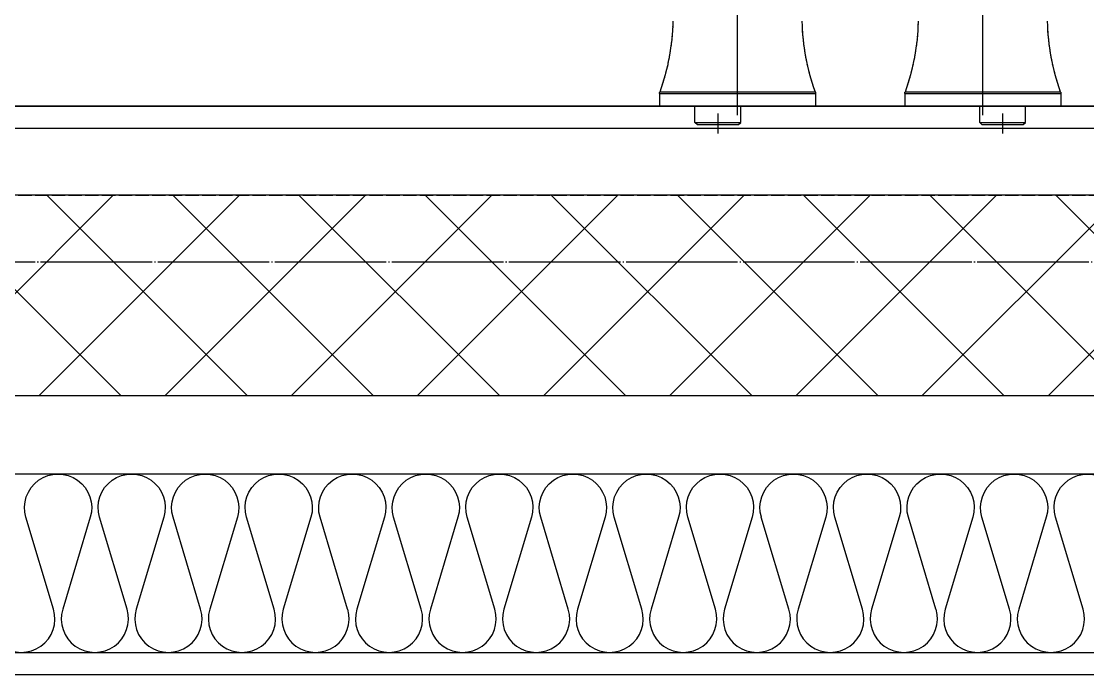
# Model space of a CAD drawing. Header units: millimetres. Extents: x 18456 to 179493, y -203649 to 469211.
# Drawn here: x 108323.5 to 108801.6, y 132678.9 to 132972 of the extents above; entities that cross this region are included whole.
import ezdxf

# ---------------------------------------------------------------- set-up
doc = ezdxf.new("R2010")
doc.units = ezdxf.units.MM
for name, pattern in [('X-평면도(기본형)$0$CEN', [52.5, 50, -1, 0.5, -1]), ('X-평면도(기본형)$0$HID2', [7.5, 6, -1.5]), ('X-평면도(기본형)$0$HIDDENX2', [0.75, 0.5, -0.25])]:
    doc.linetypes.add(name, pattern=pattern)
for name, color, linetype, true_color in [('X-평면도(기본형)$0$40HAT', 9, 'Continuous', 0x808080), ('X-평면도(기본형)$0$CEN', 1, 'X-평면도(기본형)$0$CEN', 0xff0000), ('X-평면도(기본형)$0$FIN', 9, 'Continuous', 0x808080), ('X-평면도(기본형)$0$FUR', 6, 'Continuous', 0xff00ff), ('X-평면도(기본형)$0$INS', 9, 'Continuous', 0x808080), ('X-평면도(기본형)$0$INSUL', 9, 'Continuous', 0x808080), ('X-평면도(기본형)$0$KITC', 6, 'Continuous', 0xff00ff), ('X-평면도(기본형)$0$MC', 7, 'Continuous', 0x7f7fff), ('X-평면도(기본형)$0$UIS', 7, 'X-평면도(기본형)$0$HID2', 0x000000), ('X-평면도(기본형)$0$W1', 2, 'Continuous', 0xffff00), ('X-평면도(기본형)$0$W2', 3, 'Continuous', 0x00ff00)]:
    doc.layers.add(name, color=color, linetype=linetype, true_color=true_color)

# ---------------------------------------------------------------- blocks, each defined once
blk = doc.blocks.new('X-평면도(기본형)$0$SB1703 1500')
at = {"layer": 'X-평면도(기본형)$0$FUR', "color": 8, "true_color": 0x808080}
for p, q in [((0, 420), (0, 490)), ((5.65, 490), (0, 490)), ((5.65, 420), (5.65, 490)), ((6.33, 489.88), (6.33, 420.11)), ((-8.3, 473.08), (-7.3, 474.08)), ((-7.3, 474.08), (0, 474.08)), ((-7.3, 453.58), (-7.3, 474.08)), ((-8.3, 454.58), (-8.3, 473.08)), ((-3.29, 463.83), (-12.3, 463.83)), ((-8.3, 454.58), (-7.3, 453.58)), ((-7.3, 453.58), (0, 453.58)), ((5.65, 420), (0, 420)), ((0, 310), (0, 380)), ((5.65, 380), (0, 380)), ((5.65, 310), (5.65, 380)), ((6.33, 379.88), (6.33, 310.11)), ((-8.3, 345.41), (-7.3, 346.41)), ((-8.3, 326.91), (-8.3, 345.41)), ((-7.3, 325.91), (-7.3, 346.41)), ((-7.3, 346.41), (0, 346.41)), ((-3.29, 336.16), (-12.3, 336.16)), ((-8.3, 326.91), (-7.3, 325.91)), ((-7.3, 325.91), (0, 325.91)), ((5.65, 310), (0, 310))]:
    blk.add_line(p, q, dxfattribs=at)
at = {"layer": 'X-평면도(기본형)$0$FUR', "color": 8, "linetype": 'X-평면도(기본형)$0$HIDDENX2', "ltscale": 2, "true_color": 0x808080}
for p, q in [((0, 420), (0, 490)), ((5.65, 490), (0, 490)), ((5.65, 420), (5.65, 490)), ((6.33, 489.88), (6.33, 420.11)), ((-8.3, 473.08), (-7.3, 474.08)), ((-7.3, 474.08), (0, 474.08)), ((-7.3, 453.58), (-7.3, 474.08)), ((-8.3, 454.58), (-8.3, 473.08)), ((-3.29, 463.83), (-12.3, 463.83)), ((-8.3, 454.58), (-7.3, 453.58)), ((-4, 455), (44, 455)), ((-7.3, 453.58), (0, 453.58)), ((5.65, 420), (0, 420)), ((5.65, 380), (0, 380)), ((0, 310), (0, 380)), ((5.65, 310), (5.65, 380)), ((6.33, 379.88), (6.33, 310.11)), ((-8.3, 345.41), (-7.3, 346.41)), ((-8.3, 326.91), (-8.3, 345.41)), ((-7.3, 346.41), (0, 346.41)), ((-7.3, 325.91), (-7.3, 346.41)), ((-4, 345), (44, 345)), ((-3.29, 336.16), (-12.3, 336.16)), ((-8.3, 326.91), (-7.3, 325.91)), ((-7.3, 325.91), (0, 325.91)), ((5.65, 310), (0, 310))]:
    blk.add_line(p, q, dxfattribs=at)
at = {"layer": 'X-평면도(기본형)$0$FUR', "color": 1, "true_color": 0xff0000}
for p, q in [((-4, 455), (44, 455)), ((-4, 345), (44, 345))]:
    blk.add_line(p, q, dxfattribs=at)
at = {"layer": 'X-평면도(기본형)$0$FUR', "color": 8, "true_color": 0x808080}
for centre, radius, start, end in [((5.65, 488), 2, 70.1846, 90), ((40, 583.33), 99.33, 250.1846, 268.8691), ((40, 326.66), 99.33, 91.1309, 109.8154), ((5.65, 422), 2, 270, 289.8154), ((5.65, 378), 2, 70.1846, 90), ((40, 473.33), 99.33, 250.1846, 268.8691), ((40, 216.66), 99.33, 91.1309, 109.8154), ((5.65, 312), 2, 270, 289.8154)]:
    blk.add_arc(centre, radius, start, end, dxfattribs=at)
at = {"layer": 'X-평면도(기본형)$0$FUR', "color": 8, "linetype": 'X-평면도(기본형)$0$HIDDENX2', "ltscale": 2, "true_color": 0x808080}
for centre, radius, start, end in [((5.65, 488), 2, 70.1846, 90), ((40, 583.33), 99.33, 250.1846, 268.8691), ((40, 326.66), 99.33, 91.1309, 109.8154), ((5.65, 422), 2, 270, 289.8154), ((5.65, 378), 2, 70.1846, 90), ((40, 473.33), 99.33, 250.1846, 268.8691), ((40, 216.66), 99.33, 91.1309, 109.8154), ((5.65, 312), 2, 270, 289.8154)]:
    blk.add_arc(centre, radius, start, end, dxfattribs=at)
blk.add_open_spline([(0, 800), (0, 299.01), (0, 165.65), (0, 0)], degree=3, dxfattribs=at)
at = {"layer": 'X-평면도(기본형)$0$FUR'}
blk.add_open_spline([(0, 800), (0, 299.01), (0, 165.65), (0, 0)], degree=3, dxfattribs=at)
blk = doc.blocks.new('X-평면도(기본형)$0$ba15002200')
at = {"layer": 'X-평면도(기본형)$0$MC'}
blk.add_lwpolyline([(0, 2200), (1500, 2200), (1500, 0), (0, 0)], close=True, dxfattribs=at)
at = {"layer": 'X-평면도(기본형)$0$FUR'}
blk.add_blockref('X-평면도(기본형)$0$SB1703 1500', (0, 1400), dxfattribs=at)
blk = doc.blocks.new('U45 (X-평면도(기본형)$0$ins-l)')
at = {"layer": 'X-평면도(기본형)$0$INSUL', "color": 8, "true_color": 0x808080}
for p, q in [((2097.84, 24.24), (2082.39, 75.76)), ((2118.45, 75.76), (2103, 24.24)), ((2139.06, 24.24), (2123.61, 75.76)), ((2159.67, 75.76), (2144.22, 24.24)), ((2180.28, 24.24), (2164.83, 75.76)), ((2200.89, 75.76), (2185.44, 24.24)), ((2221.5, 24.24), (2206.05, 75.76)), ((2242.11, 75.76), (2226.66, 24.24)), ((2262.72, 24.24), (2247.27, 75.76)), ((2283.33, 75.76), (2267.88, 24.24)), ((2303.94, 24.24), (2288.49, 75.76)), ((2324.55, 75.76), (2309.09, 24.24)), ((2345.16, 24.24), (2329.7, 75.76)), ((2365.77, 75.76), (2350.31, 24.24)), ((2386.38, 24.24), (2370.92, 75.76)), ((2406.99, 75.76), (2391.53, 24.24)), ((2427.6, 24.24), (2412.14, 75.76)), ((2448.21, 75.76), (2432.75, 24.24)), ((2468.82, 24.24), (2453.36, 75.76)), ((2489.43, 75.76), (2473.97, 24.24)), ((2510.04, 24.24), (2494.58, 75.76)), ((2530.65, 75.76), (2515.19, 24.24)), ((2551.26, 24.24), (2535.8, 75.76)), ((2571.87, 75.76), (2556.41, 24.24)), ((2592.48, 24.24), (2577.02, 75.76)), ((2613.09, 75.76), (2597.63, 24.24)), ((2633.7, 24.24), (2618.24, 75.76)), ((2654.31, 75.76), (2638.85, 24.24)), ((2674.92, 24.24), (2659.46, 75.76))]:
    blk.add_line(p, q, dxfattribs=at)
at = {"layer": 'X-평면도(기본형)$0$INSUL', "color": 8, "true_color": 0x808080, "extrusion": (0, 0, -1)}
for centre in [(-2100.42, 81.17), (-2141.64, 81.17), (-2182.86, 81.17), (-2224.08, 81.17), (-2265.3, 81.17), (-2306.52, 81.17), (-2347.74, 81.17), (-2388.96, 81.17), (-2430.18, 81.17), (-2471.4, 81.17), (-2512.62, 81.17), (-2553.84, 81.17), (-2595.06, 81.17), (-2636.28, 81.17), (-2677.5, 81.17)]:
    blk.add_arc(centre, 18.83, 343.30076, 196.69924, dxfattribs=at)
at = {"layer": 'X-평면도(기본형)$0$INSUL', "color": 8, "true_color": 0x808080}
for centre in [(2079.81, 18.83), (2121.03, 18.83), (2162.25, 18.83), (2203.47, 18.83), (2244.69, 18.83), (2285.91, 18.83), (2327.13, 18.83), (2368.35, 18.83), (2409.57, 18.83), (2450.79, 18.83), (2492.01, 18.83), (2533.23, 18.83), (2574.45, 18.83), (2615.67, 18.83), (2656.89, 18.83)]:
    blk.add_arc(centre, 18.83, 163.30076, 16.69924, dxfattribs=at)

msp = doc.modelspace()

# ---------------------------------------------------------------- hatches: boundary and pattern name
at = {"layer": 'X-평면도(기본형)$0$40HAT'}
h = msp.add_hatch(dxfattribs=at)
h.set_pattern_fill('H3', color=256, scale=40, style=0, pattern_type=2)
h.set_pattern_definition([(315, (-266331.984, -31820.326), (28.2842712, 28.2842712), []), (45, (-266331.984, -31820.326), (-28.2842712, 28.2842712), [])])
h.paths.add_polyline_path([(109139.63, 134473.95), (109229.63, 134473.95), (109229.63, 132803.95), (106859.63, 132803.95), (106859.63, 132893.95), (109139.63, 132893.95)], flags=0)

# ---------------------------------------------------------------- linework, layer by layer
at = {"layer": 'X-평면도(기본형)$0$CEN'}
msp.add_line((109169.63, 132863.95), (106459.63, 132863.95), dxfattribs=at)
at = {"layer": 'X-평면도(기본형)$0$FIN'}
msp.add_line((109109.63, 132923.95), (106889.63, 132923.95), dxfattribs=at)
at = {"layer": 'X-평면도(기본형)$0$INS'}
for p, q in [((110039.63, 132768.95), (106659.63, 132768.95)), ((104204.63, 132688.95), (110119.63, 132688.95))]:
    msp.add_line(p, q, dxfattribs=at)
at = {"layer": 'X-평면도(기본형)$0$UIS'}
msp.add_lwpolyline([(104649.63, 141223.95), (104649.63, 133128.95), (106659.63, 133128.95), (106659.63, 132803.95), (106859.63, 132803.95), (106859.63, 132893.95), (109139.63, 132893.95), (109139.63, 133128.95), (109679.63, 133128.95), (109679.63, 134473.95)], dxfattribs=at)
at = {"layer": 'X-평면도(기본형)$0$W1'}
msp.add_line((110129.63, 132678.95), (102994.63, 132678.95), dxfattribs=at)
at = {"layer": 'X-평면도(기본형)$0$W2'}
for p, q in [((109139.63, 132893.95), (106859.63, 132893.95)), ((109229.63, 132803.95), (106859.63, 132803.95))]:
    msp.add_line(p, q, dxfattribs=at)

# ---------------------------------------------------------------- block references
at = {"layer": 'X-평면도(기본형)$0$INSUL', "xscale": 0.7999999999999996, "yscale": 0.7999999999999996, "zscale": 0.7999999999999996}
msp.add_blockref('U45 (X-평면도(기본형)$0$ins-l)', (106659.63, 132688.95), dxfattribs=at)
at = {"layer": 'X-평면도(기본형)$0$KITC', "xscale": -1, "rotation": 270}
msp.add_blockref('X-평면도(기본형)$0$ba15002200', (106899.63, 132933.95), dxfattribs=at)

doc.saveas('drawing.dxf')
